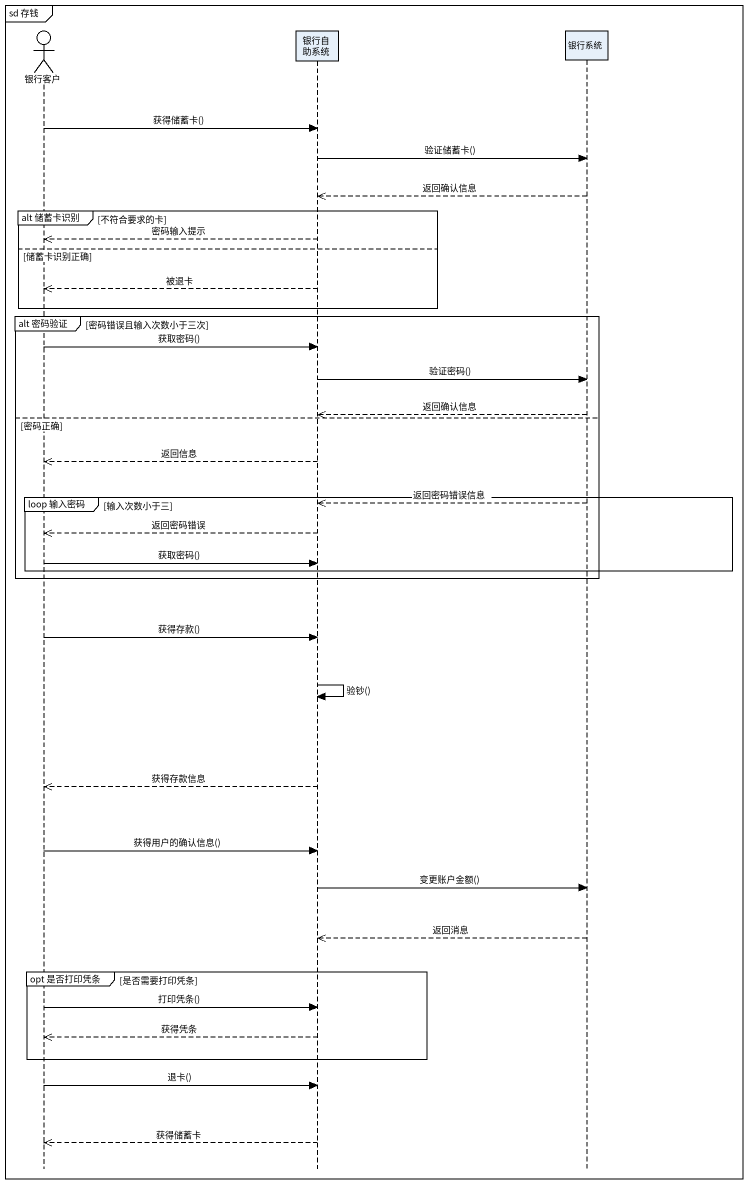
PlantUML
@startuml
mainframe sd 存钱
hide footbox
actor 银行客户
participant 银行自助系统
participant 银行系统

银行客户 -> 银行自助系统 : 获得储蓄卡()
银行自助系统 -> 银行系统 : 验证储蓄卡()
银行系统 -->> 银行自助系统 : 返回确认信息
group alt 储蓄卡识别 [不符合要求的卡]
  银行自助系统 -->> 银行客户 : 密码输入提示
else 储蓄卡识别正确
  银行自助系统 -->> 银行客户 : 被退卡
end
group alt 密码验证 [密码错误且输入次数小于三次]
  银行客户 -> 银行自助系统 : 获取密码()
  银行自助系统 -> 银行系统 : 验证密码()
  银行系统 -->> 银行自助系统 : 返回确认信息
else 密码正确
  银行自助系统 -->> 银行客户 : 返回信息
  group loop 输入密码 [输入次数小于三]
    银行系统 -->> 银行自助系统 : 返回密码错误信息
    银行自助系统 -->> 银行客户 : 返回密码错误
    银行客户 -> 银行自助系统 : 获取密码()
  end
end
银行客户 -> 银行自助系统 : 获得存款()
银行自助系统 -> 银行自助系统 : 验钞()
银行自助系统 -->> 银行客户 : 获得存款信息
银行客户 -> 银行自助系统 : 获得用户的确认信息()
银行自助系统 -> 银行系统 : 变更账户金额()
银行系统 -->> 银行自助系统 : 返回消息
group opt 是否打印凭条 [是否需要打印凭条]
  银行客户 -> 银行自助系统 : 打印凭条()
  银行自助系统 -->> 银行客户 : 获得凭条
end
银行客户 -> 银行自助系统 : 退卡()
银行自助系统 -->> 银行客户 : 获得储蓄卡
@enduml
